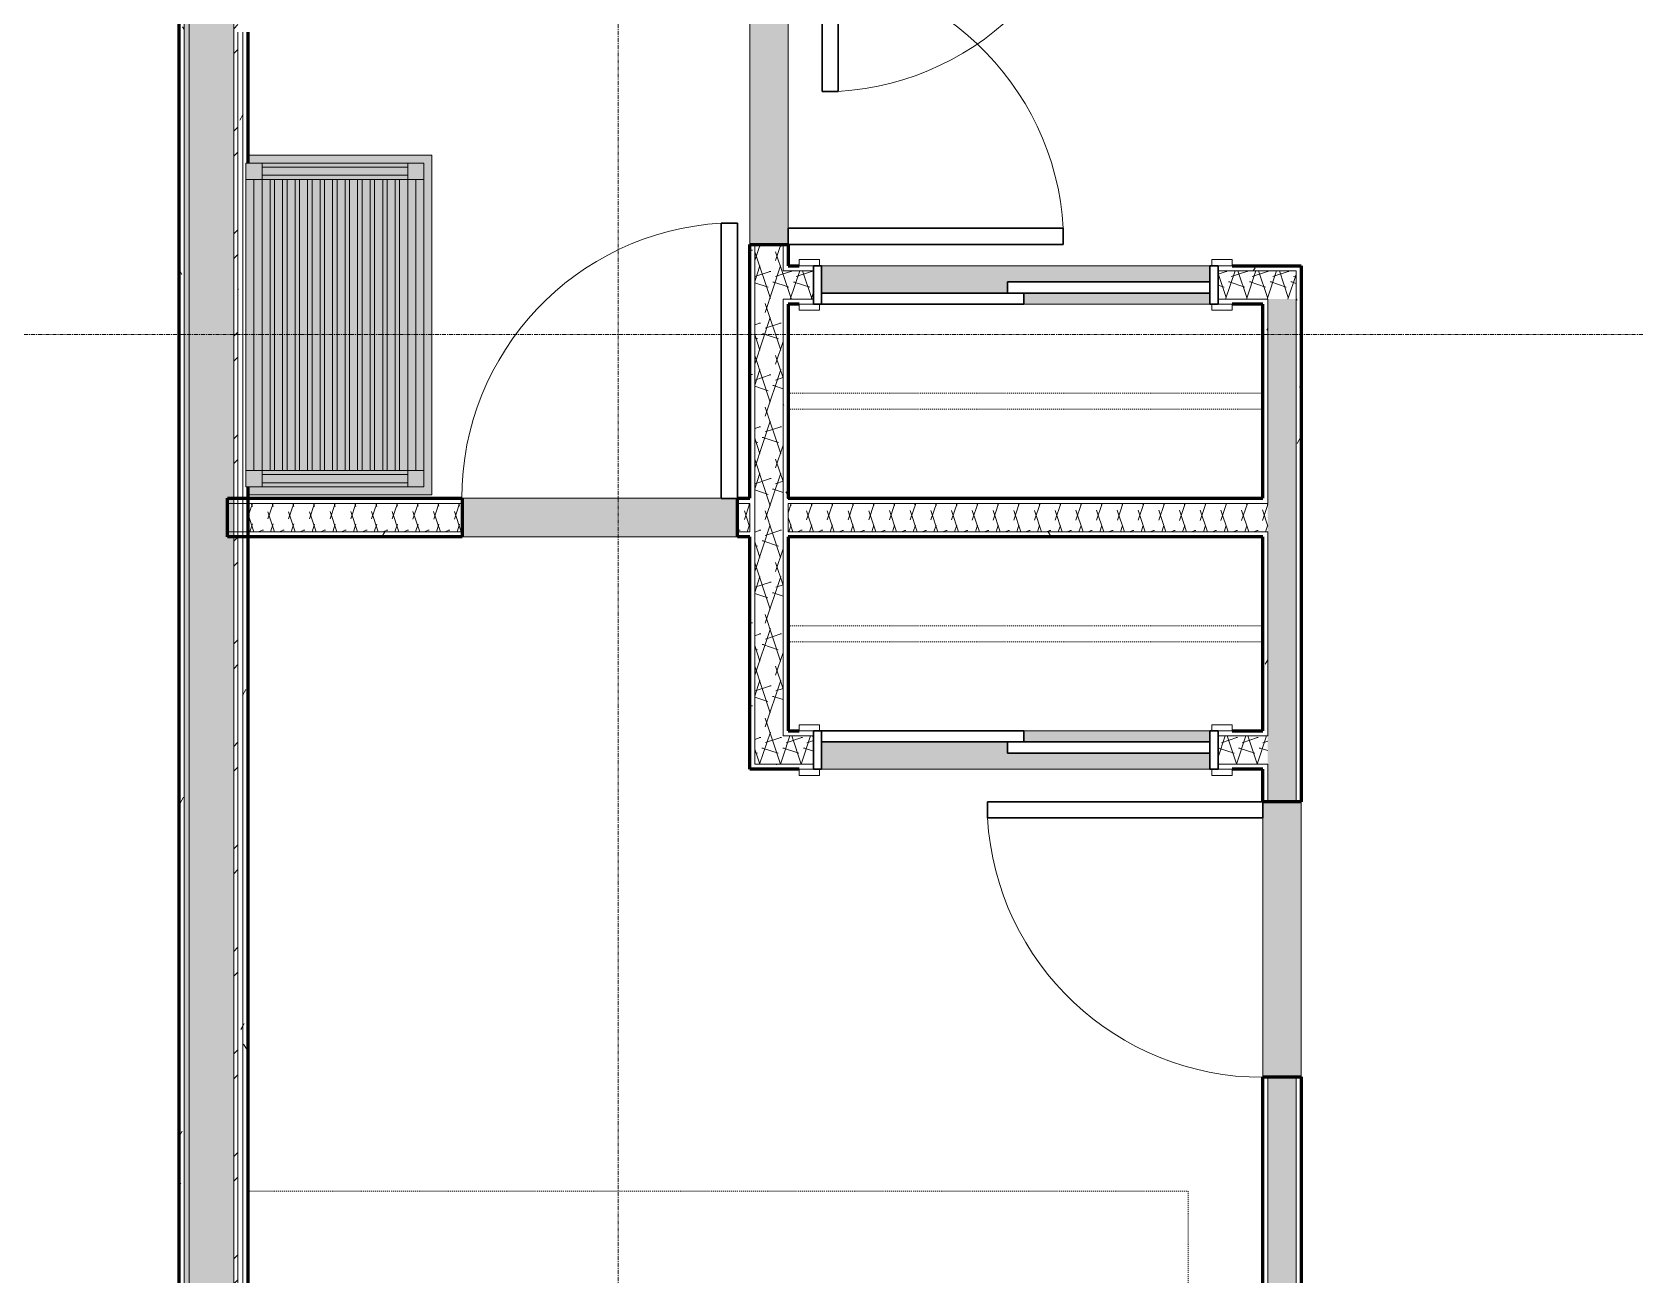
# Model space of a CAD drawing. Header units: inches. Extents: x -4169 to -1846, y 9706 to 12377.
# Drawn here: x -3226.7 to -3028.7, y 11418.9 to 11572.6 of the extents above; entities that cross this region are included whole.
import ezdxf

# ---------------------------------------------------------------- set-up
doc = ezdxf.new("R2010")
doc.units = ezdxf.units.IN
doc.header["$MEASUREMENT"] = 0
doc.linetypes.add('Dash', pattern=[0.25, 0.125, -0.125])
doc.linetypes.add('Grid Line 1_2_', pattern=[0.875, 0.5, -0.125, 0.125, -0.125])
for name, color, linetype, lineweight in [('0-1', 7, 'Continuous', 5), ('0-2', 50, 'Continuous', 18), ('A-DOOR-1', 250, 'Continuous', 9), ('A-DOOR-2', 90, 'Continuous', 30), ('A-DOOR-FRAM-1', 90, 'Continuous', 30), ('A-WALL', 113, 'Continuous', 18), ('A-WALL-1', 8, 'Continuous', 5), ('A-WALL-4', 10, 'Continuous', 60), ('A-WALL-5', 50, 'Continuous', 18), ('A-WALL-PATT-1', 250, 'Continuous', 9), ('A-WALL-PATT-2', 253, 'Continuous', 9), ('A-WALL-PATT-4', 111, 'Continuous', 9), ('I-FURN-1', 250, 'Continuous', 9), ('I-FURN-HDLN-1', 250, 'Dash', 9), ('I-WALL-2', 2, 'Continuous', 5), ('I-WALL-3', 2, 'Continuous', 60), ('Q-CASE-1', 9, 'Continuous', 9), ('Q-CASE-3', 250, 'Continuous', 9), ('Q-CASE-HDLN-1', 250, 'Dash', 9), ('S-GRID-1', 1, 'Grid Line 1_2_', 9)]:
    doc.layers.add(name, color=color, linetype=linetype, lineweight=lineweight)
pattern_1 = [(0, (0, 0), (20.48, 5.12), [0.845, -14.515, 0.845, -14.515, -81.92]), (0, (0, 0), (20.48, 5.12), [-30.72, 0.845, -29.875, 0.845, -14.515, -35.84]), (0, (0, 0), (20.48, 5.12), [-76.8, 0.845, -9.395, 0.845, -24.755]), (120, (7.68, 2.56), (-14.67405, 15.1762003), [0.845, -14.515, 0.845, -14.515, -81.92]), (120, (7.68, 2.56), (-14.67405, 15.1762003), [-30.72, 0.845, -29.875, 0.845, -14.515, -35.84]), (120, (7.68, 2.56), (-14.67405, 15.1762003), [-76.8, 0.845, -9.395, 0.845, -24.755]), (240, (10.24, 12.8), (-5.80595, -20.2962003), [0.845, -14.515, 0.845, -14.515, -81.92]), (240, (10.24, 12.8), (-5.80595, -20.2962003), [-30.72, 0.845, -29.875, 0.845, -14.515, -35.84]), (240, (10.24, 12.8), (-5.80595, -20.2962003), [-76.8, 0.845, -9.395, 0.845, -24.755])]
pattern_2 = [(161.57, (0.32, 0.32), (-2.560496185, -0.000537386), [0, -18.214, 2.022, 0]), (18.43, (-0.32, 0.32), (-2.560496185, 0.000537386), [0, -18.214, 2.022, 0]), (108.43, (0.32, 0.32), (1.27922091, -6.400876726), [6.07, -14.166]), (71.57, (-0.32, 0.32), (1.27922091, 6.400876726), [6.07, -14.166])]

# ---------------------------------------------------------------- blocks, each defined once
blk = doc.blocks.new('SWING - SINGLE - FLUSH - 2-10 x 6-8 - PRIVACY-2632541-ENLARGED RCP - 2ND FLOOR PLAN')
at = {"layer": 'A-DOOR-1'}
blk.add_arc((17, 2.37), 34.07, 93.3657, 180, dxfattribs=at)
at = {"layer": 'A-DOOR-2'}
for p, q in [((15, 2.37), (15, 36.38)), ((17, 36.38), (15, 36.38)), ((17, 2.37), (17, 36.38)), ((17, 2.37), (15, 2.37))]:
    blk.add_line(p, q, dxfattribs=at)
blk = doc.blocks.new('SLIDING - FLUSH - 4-0 x 6-8-2636079-ENLARGED RCP - 2ND FLOOR PLAN')
at = {"layer": 'A-DOOR-1'}
for p, q in [((-24.25, 3), (-26.75, 3)), ((-26.75, 3), (-26.75, 2.25)), ((-26.75, 2.25), (-24.25, 2.25)), ((-24.25, 2.25), (-24.25, 3)), ((26.75, 3), (24.25, 3)), ((24.25, 3), (24.25, 2.25)), ((24.25, 2.25), (26.75, 2.25)), ((26.75, 2.25), (26.75, 3)), ((-24.25, -2.5), (-26.75, -2.5)), ((-26.75, -2.5), (-26.75, -3.25)), ((-26.75, -3.25), (-24.25, -3.25)), ((-24.25, -3.25), (-24.25, -2.5)), ((26.75, -2.5), (24.25, -2.5)), ((24.25, -2.5), (24.25, -3.25)), ((24.25, -3.25), (26.75, -3.25)), ((26.75, -3.25), (26.75, -2.5))]:
    blk.add_line(p, q, dxfattribs=at)
at = {"layer": 'A-DOOR-2'}
for p, q in [((1, 2.25), (-24, 2.25)), ((-24, 2.25), (-24, 0.88)), ((1, 0.88), (1, 2.25)), ((-24, 0.88), (1, 0.88)), ((24, 0.88), (-1, 0.88)), ((-1, 0.88), (-1, -0.5)), ((24, -0.5), (24, 0.88)), ((-1, -0.5), (24, -0.5))]:
    blk.add_line(p, q, dxfattribs=at)
at = {"layer": 'A-DOOR-FRAM-1'}
for p, q in [((-24, 2.25), (-25, 2.25)), ((-25, 2.25), (-25, -2.5)), ((-24, -2.5), (-24, 2.25)), ((24, 2.25), (24, -2.5)), ((25, 2.25), (24, 2.25)), ((25, -2.5), (25, 2.25)), ((-25, -2.5), (-24, -2.5)), ((24, -2.5), (25, -2.5))]:
    blk.add_line(p, q, dxfattribs=at)
blk = doc.blocks.new('OD_CW_Closet - OD_CW_Closet-V6-ENLARGED RCP - 2ND FLOOR PLAN')
at = {"layer": 'Q-CASE-HDLN-1'}
for p, q in [((0.74, -11), (59.38, -11)), ((0.74, -13), (59.38, -13)), ((30.25, -24), (7.25, -24))]:
    blk.add_line(p, q, dxfattribs=at)
blk = doc.blocks.new('OD_CW_Closet - OD_CW_Closet-V7-ENLARGED RCP - 2ND FLOOR PLAN')
at = {"layer": 'Q-CASE-HDLN-1'}
for p, q in [((7.25, 0), (30.25, 0)), ((0.74, -11), (59.38, -11)), ((0.74, -13), (59.38, -13))]:
    blk.add_line(p, q, dxfattribs=at)
blk = doc.blocks.new('SLIDING - FLUSH - 4-0 x 6-8-2636080-ENLARGED RCP - 2ND FLOOR PLAN')
at = {"layer": 'A-DOOR-1'}
for p, q in [((-26.75, 3.25), (-24.25, 3.25)), ((-26.75, 2.5), (-26.75, 3.25)), ((-24.25, 2.5), (-26.75, 2.5)), ((-24.25, 3.25), (-24.25, 2.5)), ((24.25, 3.25), (26.75, 3.25)), ((24.25, 2.5), (24.25, 3.25)), ((26.75, 2.5), (24.25, 2.5)), ((26.75, 3.25), (26.75, 2.5)), ((-26.75, -2.25), (-24.25, -2.25)), ((-26.75, -3), (-26.75, -2.25)), ((-24.25, -3), (-26.75, -3)), ((-24.25, -2.25), (-24.25, -3)), ((24.25, -2.25), (26.75, -2.25)), ((24.25, -3), (24.25, -2.25)), ((26.75, -3), (24.25, -3)), ((26.75, -2.25), (26.75, -3))]:
    blk.add_line(p, q, dxfattribs=at)
at = {"layer": 'A-DOOR-2'}
for p, q in [((-1, 0.5), (24, 0.5)), ((-1, -0.88), (-1, 0.5)), ((24, 0.5), (24, -0.88)), ((-24, -0.88), (1, -0.88)), ((-24, -2.25), (-24, -0.88)), ((24, -0.88), (-1, -0.88)), ((1, -0.88), (1, -2.25)), ((1, -2.25), (-24, -2.25))]:
    blk.add_line(p, q, dxfattribs=at)
at = {"layer": 'A-DOOR-FRAM-1'}
for p, q in [((-25, 2.5), (-24, 2.5)), ((-25, -2.25), (-25, 2.5)), ((-24, 2.5), (-24, -2.25)), ((24, 2.5), (25, 2.5)), ((24, -2.25), (24, 2.5)), ((25, 2.5), (25, -2.25)), ((-24, -2.25), (-25, -2.25)), ((25, -2.25), (24, -2.25))]:
    blk.add_line(p, q, dxfattribs=at)
blk = doc.blocks.new('Bed-Standard - King 78_ x 80_-1379907-ENLARGED RCP - 2ND FLOOR PLAN')
at = {"layer": 'I-FURN-1'}
for p, q in [((-28.31, 41.8), (49.69, 41.8)), ((-28.31, -38.2), (-28.31, 41.8)), ((49.69, 41.8), (49.69, -38.2)), ((49.69, -24.2), (-28.31, -17.63)), ((-25.31, -24.2), (46.69, -24.2)), ((-25.31, -36.2), (-25.31, -24.2)), ((46.69, -36.2), (46.69, -24.2)), ((-25.31, -36.2), (46.69, -36.2)), ((49.69, -38.2), (-28.31, -38.2))]:
    blk.add_line(p, q, dxfattribs=at)
at = {"layer": 'I-FURN-HDLN-1'}
for p, q in [((-64.31, 77.8), (73.69, 77.8)), ((-64.31, -38.2), (-64.31, 77.8)), ((73.69, 77.8), (73.69, -38.2))]:
    blk.add_line(p, q, dxfattribs=at)
blk = doc.blocks.new('Bath Vanity - Bath Vanity 42_-2581288-ENLARGED RCP - 2ND FLOOR PLAN')
at = {"layer": 'Q-CASE-1'}
h = blk.add_hatch(color=256, dxfattribs=at)
h.paths.add_polyline_path([(21.74, 24), (-20.26, 24), (-20.26, 1.25), (-19.26, 1.25), (-19.26, 23), (20.74, 23), (20.74, 1.25), (21.74, 1.25), (21.74, 23)], flags=0)
h.paths.add_polyline_path([(18.74, 22), (-17.26, 22), (-17.26, 21), (18.74, 21)], flags=0)
h.paths.add_polyline_path([(-17.26, 20), (-17.26, 19.45), (18.74, 19.45), (18.74, 20), (8.44, 20)], flags=0)
h.paths.add_polyline_path([(8.44, 18.45), (-17.26, 18.45), (-17.26, 17.91), (18.74, 17.91), (18.74, 18.45)], flags=0)
h.paths.add_polyline_path([(-17.26, 16.91), (-17.26, 16.36), (18.74, 16.36), (18.74, 16.91), (8.44, 16.91)], flags=0)
h.paths.add_polyline_path([(8.44, 15.36), (-17.26, 15.36), (-17.26, 14.82), (18.74, 14.82), (18.74, 15.36)], flags=0)
h.paths.add_polyline_path([(8.44, 13.82), (-17.26, 13.82), (-17.26, 13.27), (18.74, 13.27), (18.74, 13.82)], flags=0)
h.paths.add_polyline_path([(-17.26, 12.27), (-17.26, 11.73), (18.74, 11.73), (18.74, 12.27), (8.44, 12.27)], flags=0)
h.paths.add_polyline_path([(-17.26, 10.73), (-17.26, 10.18), (18.74, 10.18), (18.74, 10.73), (8.44, 10.73)], flags=0)
h.paths.add_polyline_path([(8.44, 9.18), (-17.26, 9.18), (-17.26, 8.64), (18.74, 8.64), (18.74, 9.18)], flags=0)
h.paths.add_polyline_path([(8.44, 7.64), (-17.26, 7.64), (-17.26, 7.09), (18.74, 7.09), (18.74, 7.64)], flags=0)
h.paths.add_polyline_path([(8.44, 6.09), (-17.26, 6.09), (-17.26, 5.55), (18.74, 5.55), (18.74, 6.09)], flags=0)
h.paths.add_polyline_path([(8.44, 4.55), (-17.26, 4.55), (-17.26, 4), (18.74, 4), (18.74, 4.55)], flags=0)
h.paths.add_polyline_path([(18.74, 3), (-17.26, 3), (-17.26, 2), (18.74, 2), (18.74, 2.92)], flags=0)
h = blk.add_hatch(color=256, dxfattribs=at)
h.paths.add_polyline_path([(-19.26, 23), (-19.26, 21), (-17.26, 21), (-17.26, 23)], flags=0)
h.paths.add_polyline_path([(20.74, 23), (18.74, 23), (18.74, 21), (20.74, 21), (20.74, 22)], flags=0)
h.paths.add_polyline_path([(-17.26, 3), (-19.26, 3), (-19.26, 1), (-17.26, 1), (-17.26, 2.92)], flags=0)
h.paths.add_polyline_path([(20.74, 3), (18.74, 3), (18.74, 1), (20.74, 1), (20.74, 2.92)], flags=0)
for points in [[(8.44, 23), (-17.26, 23), (-17.26, 22), (18.74, 22), (18.74, 23)], [(-18.76, 21), (-19.26, 21), (-19.26, 3), (-18.76, 3), (-18.76, 20)], [(-18.76, 21), (-18.76, 3), (-17.76, 3), (-17.76, 21)], [(-17.26, 21), (-17.76, 21), (-17.76, 3), (-17.26, 3), (-17.26, 20)], [(-17.26, 21), (-17.26, 20), (18.74, 20), (18.74, 21), (8.44, 21)], [(18.74, 21), (18.74, 3), (19.24, 3), (19.24, 21)], [(19.24, 21), (19.24, 3), (20.24, 3), (20.24, 21)], [(20.74, 21), (20.24, 21), (20.24, 3), (20.74, 3), (20.74, 20)], [(8.44, 19.45), (-17.26, 19.45), (-17.26, 18.45), (18.74, 18.45), (18.74, 19.45)], [(-17.26, 17.91), (-17.26, 16.91), (18.74, 16.91), (18.74, 17.91), (8.44, 17.91)], [(-17.26, 16.36), (-17.26, 15.36), (18.74, 15.36), (18.74, 16.36), (8.44, 16.36)], [(8.44, 14.82), (-17.26, 14.82), (-17.26, 13.82), (18.74, 13.82), (18.74, 14.82)], [(-17.26, 13.27), (-17.26, 12.27), (18.74, 12.27), (18.74, 13.27), (8.44, 13.27)], [(-17.26, 11.73), (-17.26, 10.73), (18.74, 10.73), (18.74, 11.73), (8.44, 11.73)], [(8.44, 10.18), (-17.26, 10.18), (-17.26, 9.18), (18.74, 9.18), (18.74, 10.18)], [(8.44, 8.64), (-17.26, 8.64), (-17.26, 7.64), (18.74, 7.64), (18.74, 8.64)], [(8.44, 7.09), (-17.26, 7.09), (-17.26, 6.09), (18.74, 6.09), (18.74, 7.09)], [(8.44, 5.55), (-17.26, 5.55), (-17.26, 4.55), (18.74, 4.55), (18.74, 5.55)], [(-17.26, 4), (-17.26, 3), (18.74, 3), (18.74, 4), (-16.26, 4)], [(8.44, 2), (-17.26, 2), (-17.26, 1), (18.74, 1), (18.74, 2)]]:
    blk.add_hatch(color=256, dxfattribs=at).paths.add_polyline_path(points, flags=0)
at = {"layer": 'Q-CASE-3'}
for p, q in [((-20.26, 1.25), (-20.26, 24)), ((-20.26, 24), (21.74, 24)), ((21.74, 24), (21.74, 1.25)), ((-19.26, 21), (-19.26, 23)), ((-19.26, 23), (-17.26, 23)), ((-17.26, 23), (18.74, 23)), ((-17.26, 23), (-17.26, 21)), ((-17.26, 22), (18.74, 22)), ((18.74, 21), (18.74, 23)), ((18.74, 23), (20.74, 23)), ((20.74, 23), (20.74, 21)), ((-19.26, 21), (-19.26, 3)), ((-17.26, 21), (-19.26, 21)), ((-18.76, 21), (-18.76, 3)), ((-17.76, 21), (-17.76, 3)), ((18.74, 21), (-17.26, 21)), ((-17.26, 21), (-17.26, 3)), ((-17.26, 20), (18.74, 20)), ((18.74, 21), (18.74, 3)), ((20.74, 21), (18.74, 21)), ((19.24, 21), (19.24, 3)), ((20.24, 21), (20.24, 3)), ((20.74, 21), (20.74, 3)), ((18.74, 19.45), (-17.26, 19.45)), ((-17.26, 18.45), (18.74, 18.45)), ((18.74, 17.91), (-17.26, 17.91)), ((-17.26, 16.91), (18.74, 16.91)), ((18.74, 16.36), (-17.26, 16.36)), ((-17.26, 15.36), (18.74, 15.36)), ((18.74, 14.82), (-17.26, 14.82)), ((-17.26, 13.82), (18.74, 13.82)), ((18.74, 13.27), (-17.26, 13.27)), ((-17.26, 12.27), (18.74, 12.27)), ((18.74, 11.73), (-17.26, 11.73)), ((-17.26, 10.73), (18.74, 10.73)), ((18.74, 10.18), (-17.26, 10.18)), ((-17.26, 9.18), (18.74, 9.18)), ((18.74, 8.64), (-17.26, 8.64)), ((-17.26, 7.64), (18.74, 7.64)), ((18.74, 7.09), (-17.26, 7.09)), ((-17.26, 6.09), (18.74, 6.09)), ((18.74, 5.55), (-17.26, 5.55)), ((-17.26, 4.55), (18.74, 4.55)), ((18.74, 4), (-17.26, 4)), ((-19.26, 1), (-19.26, 3)), ((-19.26, 3), (-17.26, 3)), ((-17.26, 3), (18.74, 3)), ((-17.26, 3), (-17.26, 1)), ((-17.26, 2), (18.74, 2)), ((18.74, 1), (18.74, 3)), ((18.74, 3), (20.74, 3)), ((20.74, 3), (20.74, 1)), ((-17.26, 1), (-19.26, 1)), ((-17.26, 1), (18.74, 1)), ((20.74, 1), (18.74, 1))]:
    blk.add_line(p, q, dxfattribs=at)
blk = doc.blocks.new('CTR - 1st Phase - Unit Layouts_rvt-1-ENLARGED RCP - 2ND FLOOR PLAN')
at = {"layer": 'A-WALL-1'}
for points in [[(-3133.31, 11546.31), (-3133.31, 11580.31), (-3138.06, 11580.31), (-3138.06, 11546.31), (-3133.94, 11546.31)], [(-3168.4, 11510.19), (-3139.57, 11510.19), (-3139.57, 11514.94), (-3173.57, 11514.94), (-3173.57, 11510.19)], [(-3074.05, 11443.44), (-3069.92, 11443.44), (-3069.92, 11477.44), (-3074.67, 11477.44), (-3074.67, 11443.44)]]:
    blk.add_hatch(color=256, dxfattribs=at).paths.add_polyline_path(points, flags=0)
h = blk.add_hatch(color=256, dxfattribs=at)
h.paths.add_polyline_path([(-3081.19, 11538.94), (-3081.19, 11540.31), (-3104.19, 11540.31), (-3104.19, 11538.94)], flags=0)
h.paths.add_polyline_path([(-3114.53, 11540.31), (-3106.19, 11540.31), (-3106.19, 11541.69), (-3081.19, 11541.69), (-3081.19, 11543.69), (-3129.19, 11543.69), (-3129.19, 11540.31), (-3116.01, 11540.31)], flags=0)
h = blk.add_hatch(color=256, dxfattribs=at)
h.paths.add_polyline_path([(-3104.19, 11481.44), (-3081.19, 11481.44), (-3081.19, 11483.44), (-3106.19, 11483.44), (-3106.19, 11484.81), (-3129.19, 11484.81), (-3129.19, 11481.44), (-3106.19, 11481.44)], flags=0)
h.paths.add_polyline_path([(-3104.19, 11484.81), (-3081.19, 11484.81), (-3081.19, 11486.19), (-3104.19, 11486.19)], flags=0)
at = {"layer": 'A-WALL-PATT-1'}
h = blk.add_hatch(dxfattribs=at)
h.set_pattern_fill('FP_1', color=256, style=0, pattern_type=2)
h.set_pattern_definition(pattern_1)
h.paths.add_polyline_path([(-3138.06, 11481.44), (-3137.44, 11481.44), (-3137.44, 11546.31), (-3138.06, 11546.31), (-3138.06, 11482.06)], flags=0)
h.paths.add_polyline_path([(-3137.44, 11580.31), (-3137.44, 11640.61), (-3138.06, 11640.61), (-3138.06, 11580.31)], flags=0)
h = blk.add_hatch(dxfattribs=at)
h.set_pattern_fill('FP_1', color=256, style=0, pattern_type=2)
h.set_pattern_definition(pattern_1)
h.paths.add_polyline_path([(-3133.31, 11485.56), (-3133.31, 11539.56), (-3133.94, 11539.56), (-3133.94, 11485.56)], flags=0)
h.paths.add_polyline_path([(-3133.31, 11543.06), (-3133.31, 11546.31), (-3133.94, 11546.31), (-3133.94, 11543.06)], flags=0)
h.paths.add_polyline_path([(-3133.31, 11580.31), (-3133.31, 11599.86), (-3133.94, 11599.86), (-3133.94, 11580.31)], flags=0)
h.paths.add_polyline_path([(-3133.31, 11603.36), (-3133.31, 11640.61), (-3133.94, 11640.61), (-3133.94, 11603.36)], flags=0)
h = blk.add_hatch(dxfattribs=at)
h.set_pattern_fill('FP_1', color=256, style=0, pattern_type=2)
h.set_pattern_definition(pattern_1)
h.paths.add_polyline_path([(-3069.96, 11543.06), (-3069.92, 11543.06), (-3069.92, 11543.69), (-3080.19, 11543.69), (-3080.19, 11543.06), (-3070.55, 11543.06)], flags=0)
h.paths.add_polyline_path([(-3133.16, 11543.06), (-3130.19, 11543.06), (-3130.19, 11543.69), (-3133.31, 11543.69), (-3133.31, 11543.06)], flags=0)
h = blk.add_hatch(dxfattribs=at)
h.set_pattern_fill('FP_1', color=256, style=0, pattern_type=2)
h.set_pattern_definition(pattern_1)
h.paths.add_polyline_path([(-3069.92, 11255.64), (-3069.92, 11443.44), (-3070.55, 11443.44), (-3070.55, 11255.64)], flags=0)
h.paths.add_polyline_path([(-3070.55, 11477.44), (-3069.92, 11477.44), (-3069.92, 11543.06), (-3070.55, 11543.06), (-3070.55, 11510.81)], flags=0)
h = blk.add_hatch(dxfattribs=at)
h.set_pattern_fill('FP_1', color=256, style=0, pattern_type=2)
h.set_pattern_definition(pattern_1)
h.paths.add_polyline_path([(-3074.67, 11255.64), (-3074.05, 11255.64), (-3074.05, 11443.44), (-3074.67, 11443.44), (-3074.67, 11274.66)], flags=0)
h.paths.add_polyline_path([(-3074.67, 11477.44), (-3074.05, 11477.44), (-3074.05, 11482.06), (-3074.67, 11482.06), (-3074.67, 11481.44)], flags=0)
h.paths.add_polyline_path([(-3074.05, 11485.56), (-3074.05, 11510.81), (-3074.67, 11510.81), (-3074.67, 11485.56)], flags=0)
h.paths.add_polyline_path([(-3074.67, 11514.31), (-3074.05, 11514.31), (-3074.05, 11538.94), (-3074.67, 11538.94), (-3074.67, 11514.94)], flags=0)
h = blk.add_hatch(dxfattribs=at)
h.set_pattern_fill('FP_1', color=256, style=0, pattern_type=2)
h.set_pattern_definition(pattern_1)
h.paths.add_polyline_path([(-3074.67, 11514.31), (-3074.67, 11514.94), (-3133.31, 11514.94), (-3133.31, 11514.31), (-3126.52, 11514.31)], flags=0)
h.paths.add_polyline_path([(-3138.08, 11514.31), (-3138.06, 11514.31), (-3138.06, 11514.94), (-3139.57, 11514.94), (-3139.57, 11514.31)], flags=0)
h.paths.add_polyline_path([(-3200.07, 11514.31), (-3173.57, 11514.31), (-3173.57, 11514.94), (-3200.07, 11514.94), (-3200.07, 11514.37)], flags=0)
h = blk.add_hatch(dxfattribs=at)
h.set_pattern_fill('FP_1', color=256, style=0, pattern_type=2)
h.set_pattern_definition(pattern_1)
h.paths.add_polyline_path([(-3126.52, 11510.19), (-3074.67, 11510.19), (-3074.67, 11510.81), (-3133.31, 11510.81), (-3133.31, 11510.19)], flags=0)
h.paths.add_polyline_path([(-3138.06, 11510.19), (-3138.06, 11510.81), (-3139.57, 11510.81), (-3139.57, 11510.19), (-3138.16, 11510.19)], flags=0)
h.paths.add_polyline_path([(-3194.06, 11510.19), (-3173.57, 11510.19), (-3173.57, 11510.81), (-3200.07, 11510.81), (-3200.07, 11510.19)], flags=0)
h = blk.add_hatch(dxfattribs=at)
h.set_pattern_fill('FP_1', color=256, style=0, pattern_type=2)
h.set_pattern_definition(pattern_1)
h.paths.add_polyline_path([(-3130.19, 11481.44), (-3130.19, 11482.06), (-3137.44, 11482.06), (-3137.42, 11481.44), (-3131.94, 11481.44)], flags=0)
h.paths.add_polyline_path([(-3074.67, 11481.44), (-3074.67, 11482.06), (-3080.19, 11482.06), (-3080.19, 11481.44), (-3078.44, 11481.44)], flags=0)
at = {"layer": 'A-WALL-PATT-2'}
h = blk.add_hatch(dxfattribs=at)
h.set_pattern_fill('FP_2', color=256, style=0, pattern_type=2)
h.set_pattern_definition(pattern_2)
h.paths.add_polyline_path([(-3134.02, 11482.06), (-3133.94, 11482.06), (-3133.94, 11546.31), (-3137.44, 11546.31), (-3137.44, 11482.06), (-3134.03, 11482.06)], flags=0)
h.paths.add_polyline_path([(-3137.44, 11580.31), (-3133.94, 11580.31), (-3133.94, 11641.24), (-3137.44, 11641.24), (-3137.44, 11596.39)], flags=0)
h = blk.add_hatch(dxfattribs=at)
h.set_pattern_fill('FP_2', color=256, style=0, pattern_type=2)
h.set_pattern_definition(pattern_2)
h.paths.add_polyline_path([(-3070.55, 11539.56), (-3070.55, 11543.06), (-3080.19, 11543.06), (-3080.19, 11539.56), (-3070.56, 11539.56)], flags=0)
h.paths.add_polyline_path([(-3133.31, 11539.56), (-3130.19, 11539.56), (-3130.19, 11543.06), (-3133.94, 11543.06), (-3133.94, 11539.56)], flags=0)
h = blk.add_hatch(dxfattribs=at)
h.set_pattern_fill('FP_2', color=256, style=0, pattern_type=2)
h.set_pattern_definition(pattern_2)
h.paths.add_polyline_path([(-3070.55, 11255.64), (-3070.55, 11443.44), (-3074.05, 11443.44), (-3074.05, 11255.64)], flags=0)
h.paths.add_polyline_path([(-3074.05, 11477.44), (-3070.55, 11477.44), (-3070.56, 11539.56), (-3074.05, 11539.56), (-3074.05, 11482.06)], flags=0)
h = blk.add_hatch(dxfattribs=at)
h.set_pattern_fill('FP_2', color=256, style=0, pattern_type=2)
h.set_pattern_definition(pattern_2)
h.paths.add_polyline_path([(-3074.55, 11510.81), (-3074.05, 11510.81), (-3074.05, 11514.31), (-3133.31, 11514.31), (-3133.31, 11510.81), (-3074.67, 11510.81)], flags=0)
h.paths.add_polyline_path([(-3138.15, 11510.81), (-3138.06, 11510.81), (-3138.08, 11514.31), (-3139.57, 11514.31), (-3139.57, 11510.81)], flags=0)
h.paths.add_polyline_path([(-3187.73, 11510.81), (-3173.57, 11510.81), (-3173.57, 11514.31), (-3200.07, 11514.31), (-3200.07, 11510.81), (-3194.06, 11510.81)], flags=0)
h = blk.add_hatch(dxfattribs=at)
h.set_pattern_fill('FP_2', color=256, style=0, pattern_type=2)
h.set_pattern_definition(pattern_2)
h.paths.add_polyline_path([(-3074.05, 11482.06), (-3074.05, 11485.56), (-3080.19, 11485.56), (-3080.19, 11482.06), (-3074.67, 11482.06)], flags=0)
h.paths.add_polyline_path([(-3133.94, 11482.06), (-3130.19, 11482.06), (-3130.19, 11485.56), (-3133.94, 11485.56)], flags=0)
at = {"layer": 'A-WALL-4'}
for p, q in [((-3138.06, 11514.94), (-3138.06, 11546.31)), ((-3138.06, 11546.31), (-3133.31, 11546.31)), ((-3133.31, 11546.31), (-3133.31, 11543.69)), ((-3133.31, 11543.69), (-3131.94, 11543.69)), ((-3078.44, 11543.69), (-3069.92, 11543.69)), ((-3069.92, 11543.69), (-3069.92, 11543.06)), ((-3069.92, 11543.06), (-3069.92, 11538.94)), ((-3131.94, 11538.94), (-3133.31, 11538.94)), ((-3133.31, 11538.94), (-3133.31, 11514.94)), ((-3074.67, 11538.94), (-3078.44, 11538.94)), ((-3074.67, 11514.94), (-3074.67, 11538.94)), ((-3069.92, 11538.94), (-3069.92, 11477.44)), ((-3202.57, 11514.94), (-3173.57, 11514.94)), ((-3202.57, 11510.19), (-3202.57, 11514.94)), ((-3173.57, 11514.94), (-3173.57, 11510.19)), ((-3139.57, 11514.94), (-3138.06, 11514.94)), ((-3139.57, 11510.19), (-3139.57, 11514.94)), ((-3133.31, 11514.94), (-3074.67, 11514.94)), ((-3173.57, 11510.19), (-3202.57, 11510.19)), ((-3138.06, 11510.19), (-3139.57, 11510.19)), ((-3138.06, 11481.44), (-3138.06, 11510.19)), ((-3133.31, 11510.19), (-3133.31, 11486.19)), ((-3074.67, 11510.19), (-3133.31, 11510.19)), ((-3074.67, 11486.19), (-3074.67, 11510.19)), ((-3133.31, 11486.19), (-3131.94, 11486.19)), ((-3078.44, 11486.19), (-3074.67, 11486.19)), ((-3137.44, 11481.44), (-3138.06, 11481.44)), ((-3133.31, 11481.44), (-3137.44, 11481.44)), ((-3131.94, 11481.44), (-3133.31, 11481.44)), ((-3074.67, 11481.44), (-3078.44, 11481.44)), ((-3074.67, 11477.44), (-3074.67, 11481.44)), ((-3069.92, 11477.44), (-3074.67, 11477.44)), ((-3074.67, 11255.64), (-3074.67, 11443.44)), ((-3074.67, 11443.44), (-3069.92, 11443.44)), ((-3069.92, 11443.44), (-3069.92, 11255.64))]:
    blk.add_line(p, q, dxfattribs=at)
at = {"layer": 'A-WALL-5'}
for p, q in [((-3138.06, 11580.31), (-3138.06, 11546.31)), ((-3133.31, 11546.31), (-3133.31, 11580.31)), ((-3137.44, 11546.31), (-3137.44, 11482.06)), ((-3133.94, 11546.31), (-3133.94, 11543.06)), ((-3133.94, 11543.06), (-3133.31, 11543.06)), ((-3133.31, 11543.06), (-3130.19, 11543.06)), ((-3081.19, 11543.69), (-3129.19, 11543.69)), ((-3080.19, 11543.06), (-3070.55, 11543.06)), ((-3070.55, 11539.56), (-3070.55, 11543.06)), ((-3133.94, 11539.56), (-3133.31, 11539.56)), ((-3133.94, 11539.56), (-3133.94, 11485.56)), ((-3133.31, 11539.56), (-3130.19, 11539.56)), ((-3104.19, 11538.94), (-3081.19, 11538.94)), ((-3080.19, 11539.56), (-3074.05, 11539.56)), ((-3074.05, 11538.94), (-3074.05, 11539.56)), ((-3074.05, 11514.31), (-3074.05, 11538.94)), ((-3070.55, 11538.94), (-3070.55, 11539.56)), ((-3070.55, 11477.44), (-3070.55, 11538.94)), ((-3173.57, 11514.31), (-3202.57, 11514.31)), ((-3139.57, 11514.94), (-3173.57, 11514.94)), ((-3138.06, 11514.31), (-3139.57, 11514.31)), ((-3138.06, 11510.81), (-3138.06, 11514.31)), ((-3138.06, 11514.31), (-3138.06, 11510.81)), ((-3133.31, 11514.31), (-3133.31, 11510.81)), ((-3074.67, 11514.31), (-3133.31, 11514.31)), ((-3133.31, 11510.81), (-3133.31, 11514.31)), ((-3074.05, 11514.31), (-3074.67, 11514.31)), ((-3173.57, 11510.81), (-3202.57, 11510.81)), ((-3173.57, 11510.19), (-3139.57, 11510.19)), ((-3138.06, 11510.81), (-3139.57, 11510.81)), ((-3074.67, 11510.81), (-3133.31, 11510.81)), ((-3074.05, 11510.81), (-3074.67, 11510.81)), ((-3074.05, 11485.56), (-3074.05, 11510.81)), ((-3133.94, 11485.56), (-3133.31, 11485.56)), ((-3130.19, 11485.56), (-3133.31, 11485.56)), ((-3081.19, 11486.19), (-3104.19, 11486.19)), ((-3074.67, 11485.56), (-3080.19, 11485.56)), ((-3074.05, 11485.56), (-3074.67, 11485.56)), ((-3137.44, 11482.06), (-3133.94, 11482.06)), ((-3133.94, 11482.06), (-3133.31, 11482.06)), ((-3130.19, 11482.06), (-3133.31, 11482.06)), ((-3074.67, 11482.06), (-3080.19, 11482.06)), ((-3074.05, 11482.06), (-3074.67, 11482.06)), ((-3074.05, 11477.44), (-3074.05, 11482.06)), ((-3129.19, 11481.44), (-3081.19, 11481.44)), ((-3074.67, 11477.44), (-3074.67, 11443.44)), ((-3069.92, 11443.44), (-3069.92, 11477.44)), ((-3074.05, 11255.64), (-3074.05, 11443.44)), ((-3070.55, 11255.64), (-3070.55, 11443.44))]:
    blk.add_line(p, q, dxfattribs=at)
at = {"layer": '0-2'}
for name, p, rotation in [('SWING - SINGLE - FLUSH - 2-10 x 6-8 - PRIVACY-2632541-ENLARGED RCP - 2ND FLOOR PLAN', (-3112.12, 11601.61), 180), ('SWING - SINGLE - FLUSH - 2-10 x 6-8 - PRIVACY-2632541-ENLARGED RCP - 2ND FLOOR PLAN', (-3135.69, 11563.31), 269.9999999999873), ('Bath Vanity - Bath Vanity 42_-2581288-ENLARGED RCP - 2ND FLOOR PLAN', (-3201.32, 11537.1), 270.0000000000018), ('OD_CW_Closet - OD_CW_Closet-V6-ENLARGED RCP - 2ND FLOOR PLAN', (-3073.94, 11514.94), 180), ('OD_CW_Closet - OD_CW_Closet-V7-ENLARGED RCP - 2ND FLOOR PLAN', (-3073.94, 11486.19), 180), ('SWING - SINGLE - FLUSH - 2-10 x 6-8 - PRIVACY-2632541-ENLARGED RCP - 2ND FLOOR PLAN', (-3072.3, 11460.44), 89.99999999998292), ('Bed-Standard - King 78_ x 80_-1379907-ENLARGED RCP - 2ND FLOOR PLAN', (-3161.68, 11365), 270.0000000000267)]:
    blk.add_blockref(name, p, dxfattribs=dict(at, rotation=rotation))
for name, p in [('SWING - SINGLE - FLUSH - 2-10 x 6-8 - PRIVACY-2632541-ENLARGED RCP - 2ND FLOOR PLAN', (-3156.57, 11512.56)), ('SLIDING - FLUSH - 4-0 x 6-8-2636080-ENLARGED RCP - 2ND FLOOR PLAN', (-3105.19, 11541.19)), ('SLIDING - FLUSH - 4-0 x 6-8-2636079-ENLARGED RCP - 2ND FLOOR PLAN', (-3105.19, 11483.94))]:
    blk.add_blockref(name, p, dxfattribs=at)
blk = doc.blocks.new('CTR - 1st Phase - Shell_rvt-1-ENLARGED RCP - 2ND FLOOR PLAN')
at = {"layer": 'S-GRID-1'}
for p, q in [((-3154.32, 9836.18), (-3154.32, 12344.54)), ((-1846.46, 11535.19), (-4136.46, 11535.19))]:
    blk.add_line(p, q, dxfattribs=at)

msp = doc.modelspace()

# ---------------------------------------------------------------- hatches: boundary and pattern name
at = {"layer": 'A-WALL-PATT-4'}
h = msp.add_hatch(dxfattribs=at)
h.set_pattern_fill('FP_1', color=256, style=0, pattern_type=2)
h.set_pattern_definition(pattern_1)
h.paths.add_polyline_path([(-3208.57, 11255.64), (-3207.95, 11255.64), (-3207.95, 11299), (-3208.57, 11299), (-3208.57, 11273.65)], flags=0)
h.paths.add_polyline_path([(-3208.57, 11371), (-3207.95, 11371.01), (-3207.95, 11622.61), (-3208.57, 11622.61), (-3208.57, 11395.31)], flags=0)
h = msp.add_hatch(dxfattribs=at)
h.set_pattern_fill('FP_2', color=256, style=0, pattern_type=2)
h.set_pattern_definition(pattern_2)
h.paths.add_polyline_path([(-3201.82, 11255.64), (-3201.82, 11623.24), (-3207.32, 11623.24), (-3207.32, 11255.64)], flags=0)
h = msp.add_hatch(dxfattribs=at)
h.set_pattern_fill('FP_38', color=256, style=0, pattern_type=2)
h.set_pattern_definition([(45, (0, 0), (-6.335677, 6.335677), []), (45, (0, 9.6), (-6.335677, 6.335677), [])])
h.paths.add_polyline_path([(-3201.32, 11255.64), (-3201.32, 11623.24), (-3201.82, 11623.24), (-3201.82, 11255.64)], flags=0)
h = msp.add_hatch(dxfattribs=at)
h.set_pattern_fill('FP_1', color=256, style=0, pattern_type=2)
h.set_pattern_definition(pattern_1)
h.paths.add_polyline_path([(-3201.32, 11255.64), (-3200.7, 11255.64), (-3200.7, 11572.57), (-3201.32, 11572.57), (-3201.32, 11274.66)], flags=0)
h.paths.add_polyline_path([(-3200.7, 11592.52), (-3200.7, 11623.24), (-3201.32, 11623.24), (-3201.32, 11592.52), (-3201.27, 11592.52)], flags=0)
h = msp.add_hatch(dxfattribs=at)
h.set_pattern_fill('FP_1', color=256, style=0, pattern_type=2)
h.set_pattern_definition(pattern_1)
h.paths.add_polyline_path([(-3200.07, 11255.64), (-3200.07, 11516.36), (-3200.32, 11516.36), (-3200.32, 11556.36), (-3200.07, 11556.36), (-3200.07, 11572.57), (-3200.7, 11572.57), (-3200.7, 11255.64)], flags=0)
h.paths.add_polyline_path([(-3200.7, 11592.52), (-3200.07, 11592.52), (-3200.07, 11622.61), (-3200.7, 11622.61), (-3200.7, 11596.39)], flags=0)
at = {"layer": 'I-WALL-2'}
h = msp.add_hatch(color=256, dxfattribs=at)
h.paths.add_polyline_path([(-3207.95, 11255.64), (-3207.32, 11255.64), (-3207.32, 11299), (-3207.95, 11299), (-3207.95, 11273.65)], flags=0)
h.paths.add_polyline_path([(-3207.52, 11371), (-3207.32, 11371), (-3207.32, 11623.24), (-3207.95, 11623.24), (-3207.95, 11371)], flags=0)

# ---------------------------------------------------------------- linework, layer by layer
at = {"layer": 'A-WALL'}
for p, q in [((-3207.95, 11623.24), (-3207.95, 11371)), ((-3207.32, 11623.24), (-3207.32, 11371)), ((-3201.82, 11623.24), (-3201.82, 11255.64)), ((-3201.32, 11572.57), (-3201.32, 11255.64)), ((-3200.7, 11572.57), (-3200.7, 11255.64))]:
    msp.add_line(p, q, dxfattribs=at)
at = {"layer": 'I-WALL-3'}
for p, q in [((-3208.57, 11371), (-3208.57, 11622.61)), ((-3200.07, 11572.57), (-3200.07, 11556.36)), ((-3200.07, 11516.36), (-3200.07, 11255.64))]:
    msp.add_line(p, q, dxfattribs=at)

# ---------------------------------------------------------------- block references
at = {"layer": '0-1'}
for name in ['CTR - 1st Phase - Shell_rvt-1-ENLARGED RCP - 2ND FLOOR PLAN', 'CTR - 1st Phase - Unit Layouts_rvt-1-ENLARGED RCP - 2ND FLOOR PLAN']:
    msp.add_blockref(name, (0, 0), dxfattribs=at)

doc.saveas('drawing.dxf')
